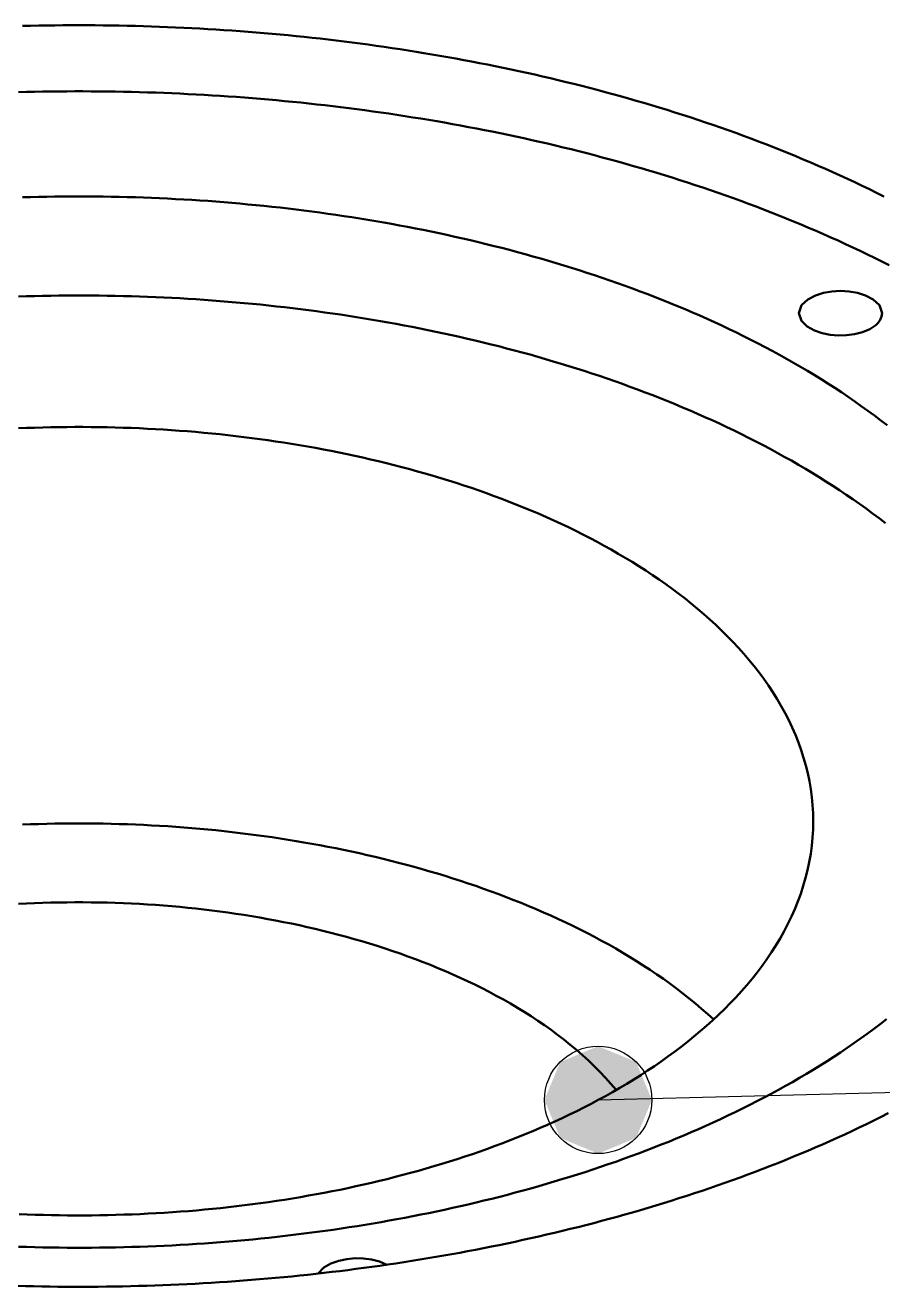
# Model space of a CAD drawing. Header units: millimetres. Extents: x 0 to 841, y 0 to 594.
# Drawn here: x 334.7 to 347.47, y 378.2 to 396.99 of the extents above; entities that cross this region are included whole.
import ezdxf

# ---------------------------------------------------------------- set-up
doc = ezdxf.new("R2010")
doc.units = ezdxf.units.MM
for name, color, linetype, lineweight in [('ACH', 7, 'CONTINUOUS', 13), ('COTA', 7, 'CONTINUOUS', 25), ('FINA', 7, 'CONTINUOUS', 25), ('VIS', 7, 'CONTINUOUS', 50)]:
    doc.layers.add(name, color=color, linetype=linetype, lineweight=lineweight)

msp = doc.modelspace()

# ---------------------------------------------------------------- hatches: boundary and pattern name
at = {"layer": 'ACH'}
h = msp.add_hatch(color=7, dxfattribs=at)
h.dxf.hatch_style = 1
h.paths.add_polyline_path([(344.034, 380.979), (343.8, 381.544), (343.234, 381.779), (342.669, 381.544), (342.434, 380.979), (342.669, 380.413), (343.234, 380.179), (343.8, 380.413)])

# ---------------------------------------------------------------- linework, layer by layer
at = {"layer": 'COTA'}
msp.add_line((343.234, 380.979), (486.342, 384.611), dxfattribs=at)
msp.add_circle((343.234, 380.979), 0.8, dxfattribs=at)
at = {"layer": 'FINA'}
for points in [[(334.66, 396.977), (334.78, 396.98), (334.9, 396.983), (335.02, 396.985), (335.14, 396.986), (335.26, 396.987), (335.38, 396.988), (335.5, 396.988), (335.62, 396.988), (335.74, 396.987), (335.86, 396.986), (335.98, 396.985), (336.1, 396.983), (336.22, 396.98), (336.34, 396.977), (336.46, 396.974), (336.58, 396.97), (336.7, 396.966), (336.82, 396.961), (336.94, 396.956), (337.06, 396.951), (337.18, 396.945), (337.3, 396.938), (337.42, 396.931), (337.539, 396.924), (337.659, 396.916), (337.779, 396.908), (337.899, 396.899), (338.018, 396.89), (338.138, 396.881), (338.258, 396.871), (338.377, 396.86), (338.497, 396.849), (338.616, 396.838), (338.736, 396.826), (338.855, 396.814), (338.974, 396.801), (339.094, 396.788), (339.213, 396.774), (339.332, 396.76), (339.451, 396.745), (339.57, 396.73), (339.689, 396.715), (339.808, 396.699), (339.927, 396.682), (340.046, 396.665), (340.165, 396.648), (340.284, 396.63), (340.402, 396.612), (340.521, 396.593), (340.639, 396.574), (340.758, 396.554), (340.876, 396.534), (340.994, 396.513), (341.112, 396.492), (341.231, 396.47), (341.348, 396.448), (341.466, 396.425), (341.584, 396.402), (341.702, 396.378), (341.819, 396.354), (341.937, 396.329), (342.054, 396.304), (342.171, 396.279), (342.289, 396.252), (342.406, 396.226), (342.523, 396.198), (342.639, 396.171), (342.756, 396.142), (342.873, 396.114), (342.989, 396.084), (343.105, 396.054), (343.221, 396.024), (343.337, 395.993), (343.453, 395.962), (343.569, 395.93), (343.684, 395.897), (343.8, 395.864), (343.915, 395.831), (344.03, 395.796), (344.145, 395.762), (344.26, 395.726), (344.374, 395.69), (344.489, 395.654), (344.603, 395.617), (344.717, 395.579), (344.831, 395.541), (344.944, 395.502), (345.058, 395.463), (345.171, 395.423), (345.284, 395.383), (345.397, 395.341), (345.509, 395.3), (345.622, 395.257), (345.734, 395.214), (345.845, 395.171), (345.957, 395.126), (346.068, 395.081), (346.179, 395.036), (346.29, 394.99), (346.401, 394.943), (346.511, 394.895), (346.621, 394.847), (346.731, 394.798), (346.84, 394.749), (346.949, 394.698), (347.058, 394.648), (347.166, 394.596), (347.274, 394.544), (347.382, 394.491), (347.489, 394.437)], [(347.567, 393.413), (347.46, 393.467), (347.352, 393.521), (347.244, 393.574), (347.136, 393.626), (347.027, 393.678), (346.918, 393.728), (346.809, 393.779), (346.699, 393.828), (346.589, 393.877), (346.479, 393.925), (346.368, 393.972), (346.258, 394.019), (346.146, 394.065), (346.035, 394.111), (345.923, 394.155), (345.811, 394.2), (345.699, 394.243), (345.587, 394.286), (345.474, 394.328), (345.361, 394.37), (345.248, 394.411), (345.135, 394.452), (345.022, 394.491), (344.908, 394.531), (344.794, 394.569), (344.68, 394.607), (344.565, 394.645), (344.451, 394.682), (344.336, 394.718), (344.221, 394.754), (344.106, 394.789), (343.991, 394.824), (343.876, 394.858), (343.76, 394.891), (343.644, 394.924), (343.529, 394.957), (343.413, 394.989), (343.296, 395.02), (343.18, 395.051), (343.064, 395.081), (342.947, 395.111), (342.83, 395.14), (342.714, 395.168), (342.597, 395.197), (342.479, 395.224), (342.362, 395.251), (342.245, 395.278), (342.127, 395.304), (342.01, 395.329), (341.892, 395.355), (341.774, 395.379), (341.657, 395.403), (341.539, 395.427), (341.421, 395.45), (341.302, 395.472), (341.184, 395.494), (341.066, 395.516), (340.947, 395.537), (340.829, 395.558), (340.71, 395.578), (340.591, 395.597), (340.473, 395.616), (340.354, 395.635), (340.235, 395.653), (340.116, 395.671), (339.997, 395.688), (339.878, 395.705), (339.758, 395.721), (339.639, 395.737), (339.52, 395.753), (339.4, 395.767), (339.281, 395.782), (339.162, 395.796), (339.042, 395.809), (338.922, 395.822), (338.803, 395.835), (338.683, 395.847), (338.563, 395.859), (338.444, 395.87), (338.324, 395.881), (338.204, 395.891), (338.084, 395.901), (337.964, 395.91), (337.844, 395.919), (337.724, 395.928), (337.604, 395.936), (337.484, 395.943), (337.364, 395.95), (337.244, 395.957), (337.123, 395.963), (337.003, 395.969), (336.883, 395.974), (336.763, 395.979), (336.643, 395.984), (336.522, 395.988), (336.402, 395.991), (336.282, 395.994), (336.162, 395.997), (336.041, 395.999), (335.921, 396.001), (335.801, 396.002), (335.68, 396.003), (335.56, 396.004), (335.44, 396.004), (335.32, 396.003), (335.199, 396.002), (335.079, 396.001), (334.959, 395.999), (334.838, 395.997), (334.718, 395.994), (334.598, 395.991)], [(334.66, 394.425), (334.78, 394.428), (334.9, 394.431), (335.02, 394.433), (335.14, 394.435), (335.26, 394.437), (335.38, 394.437), (335.5, 394.438), (335.62, 394.437), (335.74, 394.437), (335.86, 394.435), (335.98, 394.433), (336.1, 394.431), (336.22, 394.428), (336.34, 394.425), (336.46, 394.421), (336.58, 394.416), (336.7, 394.411), (336.82, 394.406), (336.94, 394.399), (337.06, 394.393), (337.179, 394.386), (337.299, 394.378), (337.419, 394.37), (337.539, 394.361), (337.658, 394.351), (337.778, 394.342), (337.898, 394.331), (338.017, 394.32), (338.137, 394.309), (338.256, 394.297), (338.375, 394.284), (338.495, 394.271), (338.614, 394.257), (338.733, 394.243), (338.852, 394.228), (338.971, 394.213), (339.09, 394.197), (339.209, 394.18), (339.328, 394.163), (339.447, 394.146), (339.565, 394.127), (339.684, 394.109), (339.803, 394.089), (339.921, 394.069), (340.039, 394.049), (340.157, 394.028), (340.275, 394.006), (340.393, 393.984), (340.511, 393.961), (340.629, 393.938), (340.747, 393.913), (340.864, 393.889), (340.981, 393.864), (341.099, 393.838), (341.216, 393.811), (341.333, 393.784), (341.449, 393.757), (341.566, 393.728), (341.683, 393.699), (341.799, 393.67), (341.915, 393.64), (342.031, 393.609), (342.147, 393.577), (342.263, 393.545), (342.378, 393.512), (342.493, 393.479), (342.608, 393.445), (342.723, 393.41), (342.838, 393.374), (342.952, 393.338), (343.067, 393.301), (343.181, 393.264), (343.295, 393.226), (343.408, 393.187), (343.521, 393.147), (343.634, 393.107), (343.747, 393.065), (343.86, 393.024), (343.972, 392.981), (344.084, 392.938), (344.196, 392.894), (344.307, 392.849), (344.418, 392.803), (344.529, 392.757), (344.639, 392.71), (344.749, 392.662), (344.859, 392.613), (344.968, 392.563), (345.077, 392.513), (345.186, 392.462), (345.294, 392.41), (345.401, 392.357), (345.509, 392.303), (345.616, 392.248), (345.722, 392.192), (345.828, 392.136), (345.933, 392.079), (346.038, 392.02), (346.143, 391.961), (346.247, 391.901), (346.35, 391.84), (346.453, 391.778), (346.555, 391.715), (346.656, 391.651), (346.757, 391.586), (346.857, 391.52), (346.957, 391.453), (347.056, 391.384), (347.154, 391.315), (347.251, 391.245), (347.348, 391.174), (347.443, 391.101), (347.538, 391.028)], [(347.513, 389.571), (347.418, 389.644), (347.322, 389.717), (347.225, 389.788), (347.127, 389.858), (347.029, 389.927), (346.929, 389.995), (346.829, 390.062), (346.729, 390.128), (346.627, 390.193), (346.525, 390.257), (346.423, 390.319), (346.32, 390.381), (346.216, 390.442), (346.112, 390.502), (346.007, 390.561), (345.902, 390.62), (345.796, 390.677), (345.69, 390.733), (345.583, 390.789), (345.475, 390.843), (345.368, 390.897), (345.26, 390.95), (345.151, 391.001), (345.042, 391.053), (344.933, 391.103), (344.823, 391.152), (344.713, 391.201), (344.603, 391.249), (344.492, 391.296), (344.381, 391.342), (344.27, 391.387), (344.158, 391.432), (344.046, 391.476), (343.934, 391.519), (343.821, 391.562), (343.708, 391.603), (343.595, 391.644), (343.482, 391.684), (343.368, 391.724), (343.254, 391.763), (343.14, 391.801), (343.026, 391.838), (342.911, 391.875), (342.796, 391.911), (342.681, 391.946), (342.566, 391.981), (342.451, 392.015), (342.335, 392.048), (342.219, 392.081), (342.103, 392.113), (341.987, 392.144), (341.871, 392.175), (341.754, 392.205), (341.638, 392.234), (341.521, 392.263), (341.404, 392.291), (341.287, 392.318), (341.17, 392.345), (341.052, 392.372), (340.935, 392.397), (340.817, 392.422), (340.699, 392.447), (340.581, 392.471), (340.463, 392.494), (340.345, 392.517), (340.227, 392.539), (340.108, 392.56), (339.99, 392.581), (339.871, 392.601), (339.753, 392.621), (339.634, 392.64), (339.515, 392.659), (339.396, 392.677), (339.277, 392.694), (339.158, 392.711), (339.039, 392.727), (338.919, 392.743), (338.8, 392.758), (338.681, 392.773), (338.561, 392.787), (338.442, 392.8), (338.322, 392.813), (338.202, 392.826), (338.083, 392.838), (337.963, 392.849), (337.843, 392.86), (337.723, 392.87), (337.603, 392.879), (337.483, 392.889), (337.363, 392.897), (337.243, 392.905), (337.123, 392.913), (337.003, 392.92), (336.883, 392.926), (336.763, 392.932), (336.643, 392.937), (336.522, 392.942), (336.402, 392.946), (336.282, 392.95), (336.162, 392.953), (336.041, 392.956), (335.921, 392.958), (335.801, 392.96), (335.68, 392.961), (335.56, 392.961), (335.44, 392.961), (335.32, 392.961), (335.199, 392.96), (335.079, 392.958), (334.959, 392.956), (334.838, 392.953), (334.718, 392.95), (334.598, 392.946)], [(346.224, 392.698), (346.265, 392.817), (346.357, 392.904), (346.469, 392.963), (346.591, 393.002), (346.716, 393.024), (346.844, 393.031), (346.971, 393.024), (347.097, 393.002), (347.218, 392.963), (347.331, 392.904), (347.423, 392.817), (347.464, 392.698)], [(347.282, 392.463), (347.17, 392.415), (347.052, 392.385), (346.931, 392.369), (346.81, 392.366), (346.688, 392.376), (346.569, 392.4), (346.454, 392.439), (346.348, 392.499), (346.261, 392.584), (346.224, 392.698)], [(347.464, 392.698), (347.456, 392.647), (347.436, 392.599), (347.405, 392.557), (347.368, 392.521), (347.327, 392.489), (347.282, 392.463)], [(346.438, 385.131), (346.436, 385.251), (346.429, 385.371), (346.418, 385.49), (346.402, 385.609), (346.381, 385.728), (346.357, 385.845), (346.328, 385.962), (346.295, 386.077), (346.258, 386.191), (346.218, 386.304), (346.173, 386.416), (346.125, 386.526), (346.074, 386.634), (346.019, 386.741), (345.961, 386.846), (345.9, 386.95), (345.837, 387.052), (345.77, 387.152), (345.701, 387.25), (345.63, 387.346), (345.556, 387.441), (345.48, 387.534), (345.402, 387.625), (345.322, 387.715), (345.241, 387.803), (345.157, 387.889), (345.072, 387.973), (344.985, 388.056), (344.896, 388.137), (344.806, 388.217), (344.715, 388.295), (344.623, 388.371), (344.529, 388.446), (344.434, 388.519), (344.338, 388.591), (344.24, 388.662), (344.142, 388.731), (344.043, 388.798), (343.943, 388.865), (343.842, 388.93), (343.74, 388.993), (343.637, 389.055), (343.534, 389.116), (343.43, 389.176), (343.325, 389.234), (343.22, 389.292), (343.113, 389.348), (343.007, 389.402), (342.899, 389.456), (342.791, 389.509), (342.683, 389.56), (342.574, 389.61), (342.464, 389.66), (342.354, 389.708), (342.244, 389.755), (342.133, 389.801), (342.022, 389.846), (341.91, 389.89), (341.798, 389.933), (341.685, 389.975), (341.573, 390.016), (341.459, 390.056), (341.346, 390.095), (341.232, 390.133), (341.118, 390.17), (341.004, 390.206), (340.889, 390.242), (340.774, 390.276), (340.659, 390.31), (340.543, 390.342), (340.427, 390.374), (340.311, 390.405), (340.195, 390.435), (340.079, 390.464), (339.962, 390.493), (339.845, 390.52), (339.728, 390.547), (339.611, 390.573), (339.494, 390.598), (339.376, 390.623), (339.258, 390.646), (339.141, 390.669), (339.023, 390.691), (338.904, 390.712), (338.786, 390.732), (338.668, 390.752), (338.549, 390.771), (338.43, 390.789), (338.312, 390.806), (338.193, 390.823), (338.074, 390.839), (337.955, 390.854), (337.836, 390.868), (337.716, 390.882), (337.597, 390.895), (337.477, 390.907), (337.358, 390.918), (337.238, 390.929), (337.119, 390.939), (336.999, 390.948), (336.879, 390.957), (336.76, 390.965), (336.64, 390.972), (336.52, 390.978), (336.4, 390.984), (336.28, 390.989), (336.16, 390.993), (336.04, 390.997), (335.92, 390.999), (335.8, 391.002), (335.68, 391.003), (335.56, 391.004), (335.44, 391.004), (335.32, 391.003), (335.2, 391.002), (335.08, 390.999), (334.96, 390.997), (334.84, 390.993), (334.72, 390.989), (334.6, 390.984)], [(344.955, 382.178), (344.866, 382.259), (344.775, 382.338), (344.683, 382.416), (344.59, 382.492), (344.496, 382.566), (344.4, 382.639), (344.303, 382.711), (344.206, 382.781), (344.107, 382.849), (344.007, 382.917), (343.906, 382.983), (343.805, 383.047), (343.703, 383.11), (343.599, 383.172), (343.496, 383.233), (343.391, 383.292), (343.286, 383.35), (343.18, 383.407), (343.073, 383.463), (342.966, 383.517), (342.858, 383.57), (342.75, 383.623), (342.641, 383.674), (342.531, 383.724), (342.422, 383.773), (342.311, 383.82), (342.2, 383.867), (342.089, 383.913), (341.977, 383.957), (341.865, 384.001), (341.753, 384.044), (341.64, 384.085), (341.527, 384.126), (341.413, 384.166), (341.3, 384.204), (341.185, 384.242), (341.071, 384.279), (340.956, 384.315), (340.841, 384.35), (340.726, 384.384), (340.61, 384.418), (340.494, 384.45), (340.378, 384.481), (340.262, 384.512), (340.146, 384.542), (340.029, 384.571), (339.912, 384.599), (339.795, 384.626), (339.677, 384.653), (339.56, 384.678), (339.442, 384.703), (339.324, 384.727), (339.206, 384.75), (339.088, 384.773), (338.97, 384.795), (338.851, 384.815), (338.733, 384.836), (338.614, 384.855), (338.495, 384.873), (338.376, 384.891), (338.257, 384.908), (338.138, 384.924), (338.019, 384.94), (337.9, 384.955), (337.78, 384.969), (337.661, 384.982), (337.541, 384.995), (337.421, 385.007), (337.302, 385.018), (337.182, 385.028), (337.062, 385.038), (336.942, 385.047), (336.822, 385.055), (336.702, 385.062), (336.582, 385.069), (336.462, 385.075), (336.342, 385.08), (336.221, 385.085), (336.101, 385.089), (335.981, 385.092), (335.861, 385.095), (335.741, 385.096), (335.62, 385.098), (335.5, 385.098), (335.38, 385.098), (335.259, 385.096), (335.139, 385.095), (335.019, 385.092), (334.899, 385.089), (334.779, 385.085), (334.658, 385.08)], [(343.234, 380.979), (343.342, 381.037), (343.449, 381.097), (343.555, 381.158), (343.66, 381.22), (343.764, 381.284), (343.868, 381.349), (343.97, 381.416), (344.072, 381.483), (344.173, 381.553), (344.273, 381.624), (344.371, 381.696), (344.469, 381.77), (344.565, 381.845), (344.66, 381.922), (344.754, 382.001), (344.847, 382.081), (344.938, 382.163), (345.027, 382.246), (345.115, 382.331), (345.201, 382.418), (345.285, 382.507), (345.368, 382.597), (345.448, 382.69), (345.526, 382.784), (345.602, 382.879), (345.676, 382.977), (345.747, 383.077), (345.815, 383.178), (345.881, 383.281), (345.944, 383.386), (346.004, 383.493), (346.06, 383.601), (346.114, 383.711), (346.163, 383.823), (346.209, 383.937), (346.252, 384.051), (346.29, 384.168), (346.324, 384.285), (346.354, 384.404), (346.379, 384.523), (346.4, 384.644), (346.417, 384.765), (346.429, 384.887), (346.436, 385.009), (346.438, 385.131)], [(343.501, 381.127), (343.424, 381.219), (343.343, 381.308), (343.261, 381.396), (343.176, 381.481), (343.089, 381.564), (343, 381.645), (342.91, 381.724), (342.818, 381.801), (342.724, 381.877), (342.628, 381.95), (342.532, 382.021), (342.434, 382.091), (342.335, 382.159), (342.234, 382.225), (342.133, 382.29), (342.03, 382.353), (341.927, 382.414), (341.822, 382.473), (341.717, 382.531), (341.611, 382.588), (341.504, 382.643), (341.396, 382.697), (341.288, 382.749), (341.179, 382.8), (341.069, 382.849), (340.959, 382.897), (340.848, 382.944), (340.737, 382.989), (340.625, 383.033), (340.513, 383.076), (340.4, 383.118), (340.287, 383.158), (340.173, 383.197), (340.059, 383.235), (339.944, 383.272), (339.83, 383.308), (339.714, 383.343), (339.599, 383.376), (339.483, 383.408), (339.367, 383.44), (339.251, 383.47), (339.134, 383.499), (339.017, 383.527), (338.9, 383.554), (338.783, 383.58), (338.665, 383.605), (338.547, 383.629), (338.429, 383.652), (338.311, 383.674), (338.193, 383.695), (338.074, 383.716), (337.955, 383.735), (337.836, 383.753), (337.717, 383.77), (337.598, 383.786), (337.479, 383.802), (337.36, 383.816), (337.24, 383.83), (337.121, 383.842), (337.001, 383.854), (336.881, 383.864), (336.761, 383.874), (336.641, 383.883), (336.521, 383.891), (336.401, 383.898), (336.281, 383.905), (336.161, 383.91), (336.041, 383.914), (335.921, 383.918), (335.801, 383.921), (335.68, 383.922), (335.56, 383.923), (335.44, 383.923), (335.32, 383.922), (335.199, 383.921), (335.079, 383.918), (334.959, 383.914), (334.839, 383.91), (334.719, 383.905), (334.599, 383.898)], [(347.528, 382.18), (347.433, 382.106), (347.337, 382.034), (347.24, 381.962), (347.143, 381.892), (347.044, 381.823), (346.945, 381.755), (346.845, 381.687), (346.745, 381.621), (346.644, 381.556), (346.542, 381.492), (346.439, 381.429), (346.336, 381.367), (346.232, 381.306), (346.128, 381.246), (346.024, 381.187), (345.918, 381.128), (345.812, 381.071)], [(345.812, 381.071), (345.706, 381.014), (345.599, 380.959), (345.492, 380.904), (345.384, 380.85), (345.276, 380.797), (345.167, 380.745), (345.058, 380.694), (344.949, 380.643), (344.839, 380.594), (344.729, 380.545), (344.619, 380.497), (344.508, 380.45), (344.397, 380.403), (344.285, 380.357), (344.173, 380.313), (344.061, 380.269), (343.949, 380.225), (343.836, 380.183), (343.723, 380.141), (343.61, 380.1), (343.496, 380.059), (343.383, 380.02), (343.269, 379.981), (343.154, 379.943), (343.04, 379.905), (342.925, 379.868), (342.81, 379.832), (342.695, 379.797), (342.58, 379.762), (342.464, 379.728), (342.348, 379.694), (342.232, 379.662), (342.116, 379.63), (342, 379.598), (341.884, 379.567), (341.767, 379.537), (341.65, 379.508), (341.533, 379.479), (341.416, 379.451), (341.299, 379.423), (341.181, 379.396), (341.064, 379.37), (340.946, 379.344), (340.828, 379.319), (340.71, 379.294), (340.592, 379.27), (340.474, 379.247), (340.356, 379.224), (340.237, 379.202), (340.119, 379.181), (340, 379.16), (339.882, 379.139), (339.763, 379.119), (339.644, 379.1), (339.525, 379.082), (339.406, 379.063), (339.286, 379.046), (339.167, 379.029), (339.048, 379.013), (338.928, 378.997), (338.809, 378.982), (338.689, 378.967), (338.57, 378.953), (338.45, 378.939), (338.33, 378.926), (338.21, 378.914), (338.091, 378.902), (337.971, 378.891), (337.851, 378.88), (337.731, 378.87), (337.61, 378.86), (337.49, 378.851), (337.37, 378.842), (337.25, 378.834), (337.13, 378.827), (337.009, 378.82), (336.889, 378.813), (336.769, 378.807), (336.649, 378.802), (336.528, 378.797), (336.408, 378.793), (336.287, 378.789), (336.167, 378.786), (336.046, 378.783), (335.926, 378.781), (335.806, 378.779), (335.685, 378.778), (335.565, 378.778), (335.444, 378.778), (335.324, 378.778), (335.203, 378.779), (335.083, 378.781), (334.962, 378.783), (334.842, 378.785), (334.721, 378.789), (334.601, 378.792)], [(334.61, 379.278), (334.73, 379.273), (334.85, 379.269), (334.97, 379.265), (335.09, 379.263), (335.21, 379.261), (335.33, 379.259), (335.451, 379.259), (335.571, 379.259), (335.691, 379.259), (335.811, 379.261), (335.931, 379.263), (336.051, 379.266), (336.171, 379.27), (336.291, 379.274), (336.411, 379.279), (336.531, 379.285), (336.651, 379.291), (336.771, 379.298), (336.891, 379.306), (337.011, 379.315), (337.131, 379.324), (337.25, 379.334), (337.37, 379.345), (337.49, 379.357), (337.609, 379.369), (337.729, 379.382), (337.848, 379.395), (337.967, 379.41), (338.086, 379.425), (338.205, 379.441), (338.324, 379.458), (338.443, 379.475), (338.562, 379.493), (338.681, 379.512), (338.799, 379.532), (338.917, 379.553), (339.036, 379.574), (339.154, 379.596), (339.272, 379.619), (339.39, 379.642), (339.507, 379.667), (339.625, 379.692), (339.742, 379.718), (339.859, 379.745), (339.976, 379.773), (340.093, 379.801), (340.209, 379.831), (340.325, 379.861), (340.441, 379.892), (340.557, 379.924), (340.673, 379.957), (340.788, 379.99), (340.903, 380.025), (341.018, 380.061), (341.132, 380.097), (341.246, 380.134), (341.36, 380.173), (341.474, 380.212), (341.587, 380.252), (341.7, 380.293), (341.813, 380.335), (341.925, 380.378), (342.036, 380.422), (342.148, 380.468), (342.259, 380.514), (342.369, 380.561), (342.479, 380.609), (342.589, 380.659), (342.698, 380.709), (342.806, 380.761), (342.914, 380.813), (343.021, 380.867), (343.128, 380.922), (343.234, 380.979)], [(347.555, 380.78), (347.448, 380.726), (347.34, 380.673), (347.232, 380.62), (347.124, 380.568), (347.015, 380.516), (346.906, 380.465), (346.796, 380.415), (346.687, 380.366), (346.577, 380.317), (346.466, 380.269), (346.356, 380.222), (346.245, 380.175), (346.134, 380.129), (346.022, 380.084), (345.911, 380.039), (345.799, 379.995), (345.687, 379.952), (345.574, 379.909), (345.462, 379.866), (345.349, 379.825), (345.236, 379.784), (345.122, 379.743), (345.009, 379.704), (344.895, 379.664), (344.781, 379.626), (344.667, 379.588), (344.553, 379.55), (344.438, 379.514), (344.323, 379.477), (344.209, 379.442), (344.093, 379.407), (343.978, 379.372), (343.863, 379.338), (343.747, 379.304), (343.632, 379.272), (343.516, 379.239), (343.4, 379.207), (343.283, 379.176), (343.167, 379.145), (343.051, 379.115), (342.934, 379.086), (342.817, 379.057), (342.701, 379.028), (342.584, 379), (342.466, 378.972), (342.349, 378.945), (342.232, 378.919), (342.114, 378.893), (341.997, 378.867), (341.879, 378.842), (341.761, 378.818), (341.644, 378.794), (341.526, 378.77), (341.407, 378.747), (341.289, 378.725), (341.171, 378.703), (341.053, 378.681), (340.934, 378.66), (340.816, 378.64), (340.697, 378.62), (340.578, 378.6), (340.46, 378.581), (340.341, 378.562), (340.222, 378.544), (340.103, 378.527), (339.984, 378.509), (339.865, 378.493), (339.745, 378.476), (339.626, 378.461), (339.507, 378.445), (339.387, 378.43), (339.268, 378.416), (339.148, 378.402), (339.029, 378.389), (338.909, 378.376), (338.79, 378.363), (338.67, 378.351), (338.55, 378.34), (338.43, 378.328), (338.311, 378.318), (338.191, 378.307), (338.071, 378.298), (337.951, 378.288), (337.831, 378.279), (337.711, 378.271), (337.591, 378.263), (337.471, 378.256), (337.351, 378.248), (337.231, 378.242), (337.11, 378.236), (336.99, 378.23), (336.87, 378.225), (336.75, 378.22), (336.63, 378.215), (336.509, 378.211), (336.389, 378.208), (336.269, 378.205), (336.149, 378.202), (336.028, 378.2), (335.908, 378.198), (335.788, 378.197), (335.668, 378.196), (335.547, 378.196), (335.427, 378.196), (335.307, 378.196), (335.186, 378.197), (335.066, 378.199), (334.946, 378.2), (334.825, 378.203), (334.705, 378.205), (334.585, 378.209)], [(339.064, 378.393), (339.148, 378.481), (339.254, 378.543), (339.369, 378.584), (339.489, 378.609), (339.612, 378.62), (339.734, 378.618), (339.856, 378.602), (339.975, 378.572), (340.088, 378.524)]]:
    msp.add_lwpolyline(points, dxfattribs=at)
at = {"layer": 'VIS'}
for points in [[(334.66, 396.977), (334.78, 396.98), (334.9, 396.983), (335.02, 396.985), (335.14, 396.986), (335.26, 396.987), (335.38, 396.988), (335.5, 396.988), (335.62, 396.988), (335.74, 396.987), (335.86, 396.986), (335.98, 396.985), (336.1, 396.983), (336.22, 396.98), (336.34, 396.977), (336.46, 396.974), (336.58, 396.97), (336.7, 396.966), (336.82, 396.961), (336.94, 396.956), (337.06, 396.951), (337.18, 396.945), (337.3, 396.938), (337.42, 396.931), (337.539, 396.924), (337.659, 396.916), (337.779, 396.908), (337.899, 396.899), (338.018, 396.89), (338.138, 396.881), (338.258, 396.871), (338.377, 396.86), (338.497, 396.849), (338.616, 396.838), (338.736, 396.826), (338.855, 396.814), (338.974, 396.801), (339.094, 396.788), (339.213, 396.774), (339.332, 396.76), (339.451, 396.745), (339.57, 396.73), (339.689, 396.715), (339.808, 396.699), (339.927, 396.682), (340.046, 396.665), (340.165, 396.648), (340.284, 396.63), (340.402, 396.612), (340.521, 396.593), (340.639, 396.574), (340.758, 396.554), (340.876, 396.534), (340.994, 396.513), (341.112, 396.492), (341.231, 396.47), (341.348, 396.448), (341.466, 396.425), (341.584, 396.402), (341.702, 396.378), (341.819, 396.354), (341.937, 396.329), (342.054, 396.304), (342.171, 396.279), (342.289, 396.252), (342.406, 396.226), (342.523, 396.198), (342.639, 396.171), (342.756, 396.142), (342.873, 396.114), (342.989, 396.084), (343.105, 396.054), (343.221, 396.024), (343.337, 395.993), (343.453, 395.962), (343.569, 395.93), (343.684, 395.897), (343.8, 395.864), (343.915, 395.831), (344.03, 395.796), (344.145, 395.762), (344.26, 395.726), (344.374, 395.69), (344.489, 395.654), (344.603, 395.617), (344.717, 395.579), (344.831, 395.541), (344.944, 395.502), (345.058, 395.463), (345.171, 395.423), (345.284, 395.383), (345.397, 395.341), (345.509, 395.3), (345.622, 395.257), (345.734, 395.214), (345.845, 395.171), (345.957, 395.126), (346.068, 395.081), (346.179, 395.036), (346.29, 394.99), (346.401, 394.943), (346.511, 394.895), (346.621, 394.847), (346.731, 394.798), (346.84, 394.749), (346.949, 394.698), (347.058, 394.648), (347.166, 394.596), (347.274, 394.544), (347.382, 394.491), (347.489, 394.437)], [(347.567, 393.413), (347.46, 393.467), (347.352, 393.521), (347.244, 393.574), (347.136, 393.626), (347.027, 393.678), (346.918, 393.728), (346.809, 393.779), (346.699, 393.828), (346.589, 393.877), (346.479, 393.925), (346.368, 393.972), (346.258, 394.019), (346.146, 394.065), (346.035, 394.111), (345.923, 394.155), (345.811, 394.2), (345.699, 394.243), (345.587, 394.286), (345.474, 394.328), (345.361, 394.37), (345.248, 394.411), (345.135, 394.452), (345.022, 394.491), (344.908, 394.531), (344.794, 394.569), (344.68, 394.607), (344.565, 394.645), (344.451, 394.682), (344.336, 394.718), (344.221, 394.754), (344.106, 394.789), (343.991, 394.824), (343.876, 394.858), (343.76, 394.891), (343.644, 394.924), (343.529, 394.957), (343.413, 394.989), (343.296, 395.02), (343.18, 395.051), (343.064, 395.081), (342.947, 395.111), (342.83, 395.14), (342.714, 395.168), (342.597, 395.197), (342.479, 395.224), (342.362, 395.251), (342.245, 395.278), (342.127, 395.304), (342.01, 395.329), (341.892, 395.355), (341.774, 395.379), (341.657, 395.403), (341.539, 395.427), (341.421, 395.45), (341.302, 395.472), (341.184, 395.494), (341.066, 395.516), (340.947, 395.537), (340.829, 395.558), (340.71, 395.578), (340.591, 395.597), (340.473, 395.616), (340.354, 395.635), (340.235, 395.653), (340.116, 395.671), (339.997, 395.688), (339.878, 395.705), (339.758, 395.721), (339.639, 395.737), (339.52, 395.753), (339.4, 395.767), (339.281, 395.782), (339.162, 395.796), (339.042, 395.809), (338.922, 395.822), (338.803, 395.835), (338.683, 395.847), (338.563, 395.859), (338.444, 395.87), (338.324, 395.881), (338.204, 395.891), (338.084, 395.901), (337.964, 395.91), (337.844, 395.919), (337.724, 395.928), (337.604, 395.936), (337.484, 395.943), (337.364, 395.95), (337.244, 395.957), (337.123, 395.963), (337.003, 395.969), (336.883, 395.974), (336.763, 395.979), (336.643, 395.984), (336.522, 395.988), (336.402, 395.991), (336.282, 395.994), (336.162, 395.997), (336.041, 395.999), (335.921, 396.001), (335.801, 396.002), (335.68, 396.003), (335.56, 396.004), (335.44, 396.004), (335.32, 396.003), (335.199, 396.002), (335.079, 396.001), (334.959, 395.999), (334.838, 395.997), (334.718, 395.994), (334.598, 395.991)], [(334.66, 394.425), (334.78, 394.428), (334.9, 394.431), (335.02, 394.433), (335.14, 394.435), (335.26, 394.437), (335.38, 394.437), (335.5, 394.438), (335.62, 394.437), (335.74, 394.437), (335.86, 394.435), (335.98, 394.433), (336.1, 394.431), (336.22, 394.428), (336.34, 394.425), (336.46, 394.421), (336.58, 394.416), (336.7, 394.411), (336.82, 394.406), (336.94, 394.399), (337.06, 394.393), (337.179, 394.386), (337.299, 394.378), (337.419, 394.37), (337.539, 394.361), (337.658, 394.351), (337.778, 394.342), (337.898, 394.331), (338.017, 394.32), (338.137, 394.309), (338.256, 394.297), (338.375, 394.284), (338.495, 394.271), (338.614, 394.257), (338.733, 394.243), (338.852, 394.228), (338.971, 394.213), (339.09, 394.197), (339.209, 394.18), (339.328, 394.163), (339.447, 394.146), (339.565, 394.127), (339.684, 394.109), (339.803, 394.089), (339.921, 394.069), (340.039, 394.049), (340.157, 394.028), (340.275, 394.006), (340.393, 393.984), (340.511, 393.961), (340.629, 393.938), (340.747, 393.913), (340.864, 393.889), (340.981, 393.864), (341.099, 393.838), (341.216, 393.811), (341.333, 393.784), (341.449, 393.757), (341.566, 393.728), (341.683, 393.699), (341.799, 393.67), (341.915, 393.64), (342.031, 393.609), (342.147, 393.577), (342.263, 393.545), (342.378, 393.512), (342.493, 393.479), (342.608, 393.445), (342.723, 393.41), (342.838, 393.374), (342.952, 393.338), (343.067, 393.301), (343.181, 393.264), (343.295, 393.226), (343.408, 393.187), (343.521, 393.147), (343.634, 393.107), (343.747, 393.065), (343.86, 393.024), (343.972, 392.981), (344.084, 392.938), (344.196, 392.894), (344.307, 392.849), (344.418, 392.803), (344.529, 392.757), (344.639, 392.71), (344.749, 392.662), (344.859, 392.613), (344.968, 392.563), (345.077, 392.513), (345.186, 392.462), (345.294, 392.41), (345.401, 392.357), (345.509, 392.303), (345.616, 392.248), (345.722, 392.192), (345.828, 392.136), (345.933, 392.079), (346.038, 392.02), (346.143, 391.961), (346.247, 391.901), (346.35, 391.84), (346.453, 391.778), (346.555, 391.715), (346.656, 391.651), (346.757, 391.586), (346.857, 391.52), (346.957, 391.453), (347.056, 391.384), (347.154, 391.315), (347.251, 391.245), (347.348, 391.174), (347.443, 391.101), (347.538, 391.028)], [(347.513, 389.571), (347.418, 389.644), (347.322, 389.717), (347.225, 389.788), (347.127, 389.858), (347.029, 389.927), (346.929, 389.995), (346.829, 390.062), (346.729, 390.128), (346.627, 390.193), (346.525, 390.257), (346.423, 390.319), (346.32, 390.381), (346.216, 390.442), (346.112, 390.502), (346.007, 390.561), (345.902, 390.62), (345.796, 390.677), (345.69, 390.733), (345.583, 390.789), (345.475, 390.843), (345.368, 390.897), (345.26, 390.95), (345.151, 391.001), (345.042, 391.053), (344.933, 391.103), (344.823, 391.152), (344.713, 391.201), (344.603, 391.249), (344.492, 391.296), (344.381, 391.342), (344.27, 391.387), (344.158, 391.432), (344.046, 391.476), (343.934, 391.519), (343.821, 391.562), (343.708, 391.603), (343.595, 391.644), (343.482, 391.684), (343.368, 391.724), (343.254, 391.763), (343.14, 391.801), (343.026, 391.838), (342.911, 391.875), (342.796, 391.911), (342.681, 391.946), (342.566, 391.981), (342.451, 392.015), (342.335, 392.048), (342.219, 392.081), (342.103, 392.113), (341.987, 392.144), (341.871, 392.175), (341.754, 392.205), (341.638, 392.234), (341.521, 392.263), (341.404, 392.291), (341.287, 392.318), (341.17, 392.345), (341.052, 392.372), (340.935, 392.397), (340.817, 392.422), (340.699, 392.447), (340.581, 392.471), (340.463, 392.494), (340.345, 392.517), (340.227, 392.539), (340.108, 392.56), (339.99, 392.581), (339.871, 392.601), (339.753, 392.621), (339.634, 392.64), (339.515, 392.659), (339.396, 392.677), (339.277, 392.694), (339.158, 392.711), (339.039, 392.727), (338.919, 392.743), (338.8, 392.758), (338.681, 392.773), (338.561, 392.787), (338.442, 392.8), (338.322, 392.813), (338.202, 392.826), (338.083, 392.838), (337.963, 392.849), (337.843, 392.86), (337.723, 392.87), (337.603, 392.879), (337.483, 392.889), (337.363, 392.897), (337.243, 392.905), (337.123, 392.913), (337.003, 392.92), (336.883, 392.926), (336.763, 392.932), (336.643, 392.937), (336.522, 392.942), (336.402, 392.946), (336.282, 392.95), (336.162, 392.953), (336.041, 392.956), (335.921, 392.958), (335.801, 392.96), (335.68, 392.961), (335.56, 392.961), (335.44, 392.961), (335.32, 392.961), (335.199, 392.96), (335.079, 392.958), (334.959, 392.956), (334.838, 392.953), (334.718, 392.95), (334.598, 392.946)], [(346.224, 392.698), (346.265, 392.817), (346.357, 392.904), (346.469, 392.963), (346.591, 393.002), (346.716, 393.024), (346.844, 393.031), (346.971, 393.024), (347.097, 393.002), (347.218, 392.963), (347.331, 392.904), (347.423, 392.817), (347.464, 392.698)], [(347.282, 392.463), (347.17, 392.415), (347.052, 392.385), (346.931, 392.369), (346.81, 392.366), (346.688, 392.376), (346.569, 392.4), (346.454, 392.439), (346.348, 392.499), (346.261, 392.584), (346.224, 392.698)], [(347.464, 392.698), (347.456, 392.647), (347.436, 392.599), (347.405, 392.557), (347.368, 392.521), (347.327, 392.489), (347.282, 392.463)], [(346.438, 385.131), (346.436, 385.251), (346.429, 385.371), (346.418, 385.49), (346.402, 385.609), (346.381, 385.728), (346.357, 385.845), (346.328, 385.962), (346.295, 386.077), (346.258, 386.191), (346.218, 386.304), (346.173, 386.416), (346.125, 386.526), (346.074, 386.634), (346.019, 386.741), (345.961, 386.846), (345.9, 386.95), (345.837, 387.052), (345.77, 387.152), (345.701, 387.25), (345.63, 387.346), (345.556, 387.441), (345.48, 387.534), (345.402, 387.625), (345.322, 387.715), (345.241, 387.803), (345.157, 387.889), (345.072, 387.973), (344.985, 388.056), (344.896, 388.137), (344.806, 388.217), (344.715, 388.295), (344.623, 388.371), (344.529, 388.446), (344.434, 388.519), (344.338, 388.591), (344.24, 388.662), (344.142, 388.731), (344.043, 388.798), (343.943, 388.865), (343.842, 388.93), (343.74, 388.993), (343.637, 389.055), (343.534, 389.116), (343.43, 389.176), (343.325, 389.234), (343.22, 389.292), (343.113, 389.348), (343.007, 389.402), (342.899, 389.456), (342.791, 389.509), (342.683, 389.56), (342.574, 389.61), (342.464, 389.66), (342.354, 389.708), (342.244, 389.755), (342.133, 389.801), (342.022, 389.846), (341.91, 389.89), (341.798, 389.933), (341.685, 389.975), (341.573, 390.016), (341.459, 390.056), (341.346, 390.095), (341.232, 390.133), (341.118, 390.17), (341.004, 390.206), (340.889, 390.242), (340.774, 390.276), (340.659, 390.31), (340.543, 390.342), (340.427, 390.374), (340.311, 390.405), (340.195, 390.435), (340.079, 390.464), (339.962, 390.493), (339.845, 390.52), (339.728, 390.547), (339.611, 390.573), (339.494, 390.598), (339.376, 390.623), (339.258, 390.646), (339.141, 390.669), (339.023, 390.691), (338.904, 390.712), (338.786, 390.732), (338.668, 390.752), (338.549, 390.771), (338.43, 390.789), (338.312, 390.806), (338.193, 390.823), (338.074, 390.839), (337.955, 390.854), (337.836, 390.868), (337.716, 390.882), (337.597, 390.895), (337.477, 390.907), (337.358, 390.918), (337.238, 390.929), (337.119, 390.939), (336.999, 390.948), (336.879, 390.957), (336.76, 390.965), (336.64, 390.972), (336.52, 390.978), (336.4, 390.984), (336.28, 390.989), (336.16, 390.993), (336.04, 390.997), (335.92, 390.999), (335.8, 391.002), (335.68, 391.003), (335.56, 391.004), (335.44, 391.004), (335.32, 391.003), (335.2, 391.002), (335.08, 390.999), (334.96, 390.997), (334.84, 390.993), (334.72, 390.989), (334.6, 390.984)], [(344.955, 382.178), (344.866, 382.259), (344.775, 382.338), (344.683, 382.416), (344.59, 382.492), (344.496, 382.566), (344.4, 382.639), (344.303, 382.711), (344.206, 382.781), (344.107, 382.849), (344.007, 382.917), (343.906, 382.983), (343.805, 383.047), (343.703, 383.11), (343.599, 383.172), (343.496, 383.233), (343.391, 383.292), (343.286, 383.35), (343.18, 383.407), (343.073, 383.463), (342.966, 383.517), (342.858, 383.57), (342.75, 383.623), (342.641, 383.674), (342.531, 383.724), (342.422, 383.773), (342.311, 383.82), (342.2, 383.867), (342.089, 383.913), (341.977, 383.957), (341.865, 384.001), (341.753, 384.044), (341.64, 384.085), (341.527, 384.126), (341.413, 384.166), (341.3, 384.204), (341.185, 384.242), (341.071, 384.279), (340.956, 384.315), (340.841, 384.35), (340.726, 384.384), (340.61, 384.418), (340.494, 384.45), (340.378, 384.481), (340.262, 384.512), (340.146, 384.542), (340.029, 384.571), (339.912, 384.599), (339.795, 384.626), (339.677, 384.653), (339.56, 384.678), (339.442, 384.703), (339.324, 384.727), (339.206, 384.75), (339.088, 384.773), (338.97, 384.795), (338.851, 384.815), (338.733, 384.836), (338.614, 384.855), (338.495, 384.873), (338.376, 384.891), (338.257, 384.908), (338.138, 384.924), (338.019, 384.94), (337.9, 384.955), (337.78, 384.969), (337.661, 384.982), (337.541, 384.995), (337.421, 385.007), (337.302, 385.018), (337.182, 385.028), (337.062, 385.038), (336.942, 385.047), (336.822, 385.055), (336.702, 385.062), (336.582, 385.069), (336.462, 385.075), (336.342, 385.08), (336.221, 385.085), (336.101, 385.089), (335.981, 385.092), (335.861, 385.095), (335.741, 385.096), (335.62, 385.098), (335.5, 385.098), (335.38, 385.098), (335.259, 385.096), (335.139, 385.095), (335.019, 385.092), (334.899, 385.089), (334.779, 385.085), (334.658, 385.08)], [(343.234, 380.979), (343.342, 381.037), (343.449, 381.097), (343.555, 381.158), (343.66, 381.22), (343.764, 381.284), (343.868, 381.349), (343.97, 381.416), (344.072, 381.483), (344.173, 381.553), (344.273, 381.624), (344.371, 381.696), (344.469, 381.77), (344.565, 381.845), (344.66, 381.922), (344.754, 382.001), (344.847, 382.081), (344.938, 382.163), (345.027, 382.246), (345.115, 382.331), (345.201, 382.418), (345.285, 382.507), (345.368, 382.597), (345.448, 382.69), (345.526, 382.784), (345.602, 382.879), (345.676, 382.977), (345.747, 383.077), (345.815, 383.178), (345.881, 383.281), (345.944, 383.386), (346.004, 383.493), (346.06, 383.601), (346.114, 383.711), (346.163, 383.823), (346.209, 383.937), (346.252, 384.051), (346.29, 384.168), (346.324, 384.285), (346.354, 384.404), (346.379, 384.523), (346.4, 384.644), (346.417, 384.765), (346.429, 384.887), (346.436, 385.009), (346.438, 385.131)], [(343.501, 381.127), (343.424, 381.219), (343.343, 381.308), (343.261, 381.396), (343.176, 381.481), (343.089, 381.564), (343, 381.645), (342.91, 381.724), (342.818, 381.801), (342.724, 381.877), (342.628, 381.95), (342.532, 382.021), (342.434, 382.091), (342.335, 382.159), (342.234, 382.225), (342.133, 382.29), (342.03, 382.353), (341.927, 382.414), (341.822, 382.473), (341.717, 382.531), (341.611, 382.588), (341.504, 382.643), (341.396, 382.697), (341.288, 382.749), (341.179, 382.8), (341.069, 382.849), (340.959, 382.897), (340.848, 382.944), (340.737, 382.989), (340.625, 383.033), (340.513, 383.076), (340.4, 383.118), (340.287, 383.158), (340.173, 383.197), (340.059, 383.235), (339.944, 383.272), (339.83, 383.308), (339.714, 383.343), (339.599, 383.376), (339.483, 383.408), (339.367, 383.44), (339.251, 383.47), (339.134, 383.499), (339.017, 383.527), (338.9, 383.554), (338.783, 383.58), (338.665, 383.605), (338.547, 383.629), (338.429, 383.652), (338.311, 383.674), (338.193, 383.695), (338.074, 383.716), (337.955, 383.735), (337.836, 383.753), (337.717, 383.77), (337.598, 383.786), (337.479, 383.802), (337.36, 383.816), (337.24, 383.83), (337.121, 383.842), (337.001, 383.854), (336.881, 383.864), (336.761, 383.874), (336.641, 383.883), (336.521, 383.891), (336.401, 383.898), (336.281, 383.905), (336.161, 383.91), (336.041, 383.914), (335.921, 383.918), (335.801, 383.921), (335.68, 383.922), (335.56, 383.923), (335.44, 383.923), (335.32, 383.922), (335.199, 383.921), (335.079, 383.918), (334.959, 383.914), (334.839, 383.91), (334.719, 383.905), (334.599, 383.898)], [(347.528, 382.18), (347.433, 382.106), (347.337, 382.034), (347.24, 381.962), (347.143, 381.892), (347.044, 381.823), (346.945, 381.755), (346.845, 381.687), (346.745, 381.621), (346.644, 381.556), (346.542, 381.492), (346.439, 381.429), (346.336, 381.367), (346.232, 381.306), (346.128, 381.246), (346.024, 381.187), (345.918, 381.128), (345.812, 381.071)], [(345.812, 381.071), (345.706, 381.014), (345.599, 380.959), (345.492, 380.904), (345.384, 380.85), (345.276, 380.797), (345.167, 380.745), (345.058, 380.694), (344.949, 380.643), (344.839, 380.594), (344.729, 380.545), (344.619, 380.497), (344.508, 380.45), (344.397, 380.403), (344.285, 380.357), (344.173, 380.313), (344.061, 380.269), (343.949, 380.225), (343.836, 380.183), (343.723, 380.141), (343.61, 380.1), (343.496, 380.059), (343.383, 380.02), (343.269, 379.981), (343.154, 379.943), (343.04, 379.905), (342.925, 379.868), (342.81, 379.832), (342.695, 379.797), (342.58, 379.762), (342.464, 379.728), (342.348, 379.694), (342.232, 379.662), (342.116, 379.63), (342, 379.598), (341.884, 379.567), (341.767, 379.537), (341.65, 379.508), (341.533, 379.479), (341.416, 379.451), (341.299, 379.423), (341.181, 379.396), (341.064, 379.37), (340.946, 379.344), (340.828, 379.319), (340.71, 379.294), (340.592, 379.27), (340.474, 379.247), (340.356, 379.224), (340.237, 379.202), (340.119, 379.181), (340, 379.16), (339.882, 379.139), (339.763, 379.119), (339.644, 379.1), (339.525, 379.082), (339.406, 379.063), (339.286, 379.046), (339.167, 379.029), (339.048, 379.013), (338.928, 378.997), (338.809, 378.982), (338.689, 378.967), (338.57, 378.953), (338.45, 378.939), (338.33, 378.926), (338.21, 378.914), (338.091, 378.902), (337.971, 378.891), (337.851, 378.88), (337.731, 378.87), (337.61, 378.86), (337.49, 378.851), (337.37, 378.842), (337.25, 378.834), (337.13, 378.827), (337.009, 378.82), (336.889, 378.813), (336.769, 378.807), (336.649, 378.802), (336.528, 378.797), (336.408, 378.793), (336.287, 378.789), (336.167, 378.786), (336.046, 378.783), (335.926, 378.781), (335.806, 378.779), (335.685, 378.778), (335.565, 378.778), (335.444, 378.778), (335.324, 378.778), (335.203, 378.779), (335.083, 378.781), (334.962, 378.783), (334.842, 378.785), (334.721, 378.789), (334.601, 378.792)], [(334.61, 379.278), (334.73, 379.273), (334.85, 379.269), (334.97, 379.265), (335.09, 379.263), (335.21, 379.261), (335.33, 379.259), (335.451, 379.259), (335.571, 379.259), (335.691, 379.259), (335.811, 379.261), (335.931, 379.263), (336.051, 379.266), (336.171, 379.27), (336.291, 379.274), (336.411, 379.279), (336.531, 379.285), (336.651, 379.291), (336.771, 379.298), (336.891, 379.306), (337.011, 379.315), (337.131, 379.324), (337.25, 379.334), (337.37, 379.345), (337.49, 379.357), (337.609, 379.369), (337.729, 379.382), (337.848, 379.395), (337.967, 379.41), (338.086, 379.425), (338.205, 379.441), (338.324, 379.458), (338.443, 379.475), (338.562, 379.493), (338.681, 379.512), (338.799, 379.532), (338.917, 379.553), (339.036, 379.574), (339.154, 379.596), (339.272, 379.619), (339.39, 379.642), (339.507, 379.667), (339.625, 379.692), (339.742, 379.718), (339.859, 379.745), (339.976, 379.773), (340.093, 379.801), (340.209, 379.831), (340.325, 379.861), (340.441, 379.892), (340.557, 379.924), (340.673, 379.957), (340.788, 379.99), (340.903, 380.025), (341.018, 380.061), (341.132, 380.097), (341.246, 380.134), (341.36, 380.173), (341.474, 380.212), (341.587, 380.252), (341.7, 380.293), (341.813, 380.335), (341.925, 380.378), (342.036, 380.422), (342.148, 380.468), (342.259, 380.514), (342.369, 380.561), (342.479, 380.609), (342.589, 380.659), (342.698, 380.709), (342.806, 380.761), (342.914, 380.813), (343.021, 380.867), (343.128, 380.922), (343.234, 380.979)], [(347.555, 380.78), (347.448, 380.726), (347.34, 380.673), (347.232, 380.62), (347.124, 380.568), (347.015, 380.516), (346.906, 380.465), (346.796, 380.415), (346.687, 380.366), (346.577, 380.317), (346.466, 380.269), (346.356, 380.222), (346.245, 380.175), (346.134, 380.129), (346.022, 380.084), (345.911, 380.039), (345.799, 379.995), (345.687, 379.952), (345.574, 379.909), (345.462, 379.866), (345.349, 379.825), (345.236, 379.784), (345.122, 379.743), (345.009, 379.704), (344.895, 379.664), (344.781, 379.626), (344.667, 379.588), (344.553, 379.55), (344.438, 379.514), (344.323, 379.477), (344.209, 379.442), (344.093, 379.407), (343.978, 379.372), (343.863, 379.338), (343.747, 379.304), (343.632, 379.272), (343.516, 379.239), (343.4, 379.207), (343.283, 379.176), (343.167, 379.145), (343.051, 379.115), (342.934, 379.086), (342.817, 379.057), (342.701, 379.028), (342.584, 379), (342.466, 378.972), (342.349, 378.945), (342.232, 378.919), (342.114, 378.893), (341.997, 378.867), (341.879, 378.842), (341.761, 378.818), (341.644, 378.794), (341.526, 378.77), (341.407, 378.747), (341.289, 378.725), (341.171, 378.703), (341.053, 378.681), (340.934, 378.66), (340.816, 378.64), (340.697, 378.62), (340.578, 378.6), (340.46, 378.581), (340.341, 378.562), (340.222, 378.544), (340.103, 378.527), (339.984, 378.509), (339.865, 378.493), (339.745, 378.476), (339.626, 378.461), (339.507, 378.445), (339.387, 378.43), (339.268, 378.416), (339.148, 378.402), (339.029, 378.389), (338.909, 378.376), (338.79, 378.363), (338.67, 378.351), (338.55, 378.34), (338.43, 378.328), (338.311, 378.318), (338.191, 378.307), (338.071, 378.298), (337.951, 378.288), (337.831, 378.279), (337.711, 378.271), (337.591, 378.263), (337.471, 378.256), (337.351, 378.248), (337.231, 378.242), (337.11, 378.236), (336.99, 378.23), (336.87, 378.225), (336.75, 378.22), (336.63, 378.215), (336.509, 378.211), (336.389, 378.208), (336.269, 378.205), (336.149, 378.202), (336.028, 378.2), (335.908, 378.198), (335.788, 378.197), (335.668, 378.196), (335.547, 378.196), (335.427, 378.196), (335.307, 378.196), (335.186, 378.197), (335.066, 378.199), (334.946, 378.2), (334.825, 378.203), (334.705, 378.205), (334.585, 378.209)], [(339.064, 378.393), (339.148, 378.481), (339.254, 378.543), (339.369, 378.584), (339.489, 378.609), (339.612, 378.62), (339.734, 378.618), (339.856, 378.602), (339.975, 378.572), (340.088, 378.524)]]:
    msp.add_lwpolyline(points, dxfattribs=at)

doc.saveas('drawing.dxf')
